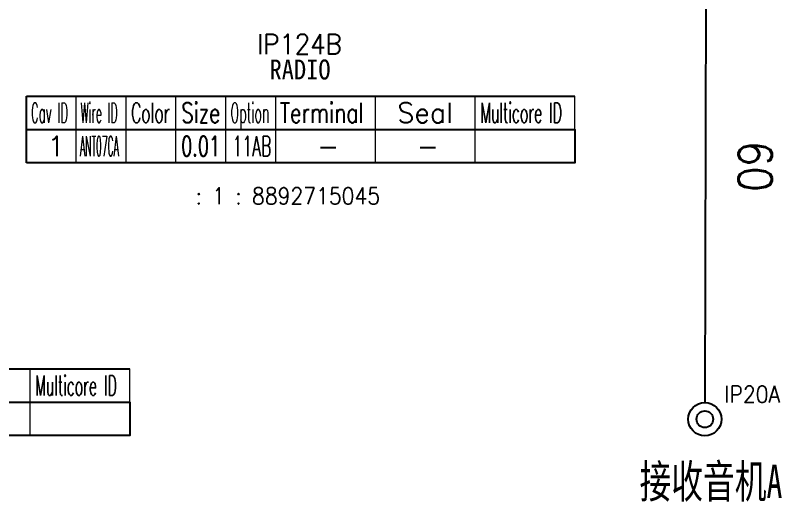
# Model space of a CAD drawing. Header units: inches. Extents: x 47316 to 59086, y 3141 to 11743.
# Drawn here: x 53622.3 to 53737.6, y 8455.2 to 8528.3 of the extents above; entities that cross this region are included whole.
import ezdxf

# ---------------------------------------------------------------- set-up
doc = ezdxf.new("R2010")
doc.units = ezdxf.units.IN
doc.header["$MEASUREMENT"] = 0
doc.styles.add('MtX_FangSong_GB2312', font='')
doc.styles.get("Standard").update_dxf_attribs({"font": ''})
doc.styles.get('MtX_FangSong_GB2312').set_extended_font_data('FangSong_GB2312')
doc.styles.get('Standard').set_extended_font_data('SimSun')
doc.linetypes.add('_VH_OTCON', pattern='A,0.0001,[7,VeSys.shx,S=0.1,R=0,X=0,Y=0],-0.4,[7,VeSys.shx,S=0.1,R=0,X=0,Y=0],-0.4,["X",Standard,S=1,R=0,X=-0.5,Y=-0.5],-0.0001,[7,VeSys.shx,S=0.1,R=0,X=0,Y=0],-0.4', length=1.2002)

msp = doc.modelspace()

# ---------------------------------------------------------------- linework, layer by layer
at = {"color": 0, "linetype": '_VH_OTCON', "lineweight": -2, "ltscale": 5}
msp.add_line((53726.16, 8541.93), (53726.01, 8470.12), dxfattribs=at)
at = {"color": 0, "linetype": 'Continuous', "lineweight": -2}
for p, q in [((53623.96, 8516.17), (53706.46, 8516.17)), ((53623.96, 8511.17), (53623.96, 8516.17)), ((53623.96, 8511.17), (53706.46, 8511.17)), ((53557.01, 8475.17), (53639.51, 8475.17)), ((53557.01, 8470.17), (53639.51, 8470.17))]:
    msp.add_line(p, q, dxfattribs=at)
at = {"color": 7, "linetype": 'Continuous', "lineweight": 15}
for p, q in [((53631.46, 8511.17), (53631.46, 8516.17)), ((53638.96, 8511.17), (53638.96, 8516.17)), ((53646.46, 8511.17), (53646.46, 8516.17)), ((53653.96, 8511.17), (53653.96, 8516.17)), ((53661.46, 8511.17), (53661.46, 8516.17)), ((53676.46, 8511.17), (53676.46, 8516.17)), ((53691.46, 8511.17), (53691.46, 8516.17)), ((53706.46, 8511.17), (53706.46, 8516.17)), ((53624.51, 8470.17), (53624.51, 8475.17)), ((53639.51, 8470.17), (53639.51, 8475.17))]:
    msp.add_line(p, q, dxfattribs=at)
at = {"color": 102, "linetype": 'Continuous', "lineweight": 15}
for p, q in [((53631.46, 8506.17), (53631.46, 8511.17)), ((53638.96, 8506.17), (53638.96, 8511.17)), ((53646.46, 8506.17), (53646.46, 8511.17)), ((53653.96, 8506.17), (53653.96, 8511.17)), ((53661.46, 8506.17), (53661.46, 8511.17)), ((53676.46, 8506.17), (53676.46, 8511.17)), ((53691.46, 8506.17), (53691.46, 8511.17)), ((53624.51, 8465.17), (53624.51, 8470.17))]:
    msp.add_line(p, q, dxfattribs=at)
at = {"color": 0, "linetype": 'Continuous', "lineweight": -2}
for points in [[(53623.96, 8506.17), (53623.96, 8511.17), (53706.46, 8511.17), (53706.46, 8506.17)], [(53557.01, 8465.17), (53557.01, 8470.17), (53639.51, 8470.17), (53639.51, 8465.17)]]:
    msp.add_lwpolyline(points, close=True, dxfattribs=at)
for radius in [2.5, 1.25]:
    msp.add_circle((53726, 8467.62), radius, dxfattribs=at)

# ---------------------------------------------------------------- texts
at = {"color": 0, "lineweight": -2, "style": 'MtX_FangSong_GB2312', "width": 0.7}
msp.add_text('接收音机A', height=5, rotation=360, dxfattribs=at).set_placement((53716.18, 8455.79))
at = {"color": 6, "linetype": 'Continuous', "lineweight": 20, "char_height": 3, "attachment_point": 1}
for s, insert, width in [('\\Fromans.shx;\\W0.9000000000;\\T1.0000000000;\\o\\lIP124B', (53658.66, 8525.49), 14.1429), ('\\f黑体|b0|i0|c1|p0;\\W0.9000000000;\\T1.0000000000;\\o\\lRADIO', (53660.53, 8521.67), 9.7079)]:
    msp.add_mtext(s, dxfattribs=dict(at, insert=insert, width=width))
at = {"color": 7, "linetype": 'Continuous', "lineweight": 15, "char_height": 3, "attachment_point": 1}
for s, insert, width in [('\\Fromans.shx;\\W0.4292452830;\\T1.0000000000;\\o\\lCav ID', (53624.65, 8515.17), 6.5), ('\\Fromans.shx;\\W0.4026548673;\\T1.0000000000;\\o\\lWire ID', (53632.08, 8515.17), 6.5), ('\\Fromans.shx;\\W0.5687500000;\\T1.0000000000;\\o\\lColor', (53639.71, 8515.17), 6.5), ('\\Fromans.shx;\\W0.7222222222;\\T1.0000000000;\\o\\lSize', (53647.27, 8515.17), 6.5), ('\\Fromans.shx;\\W0.4595959596;\\T1.0000000000;\\o\\lOption', (53654.66, 8515.17), 6.5), ('\\Fromans.shx;\\W0.7480916031;\\T1.0000000000;\\o\\lTerminal', (53662.07, 8515.17), 14), ('\\Fromans.shx;\\W1.0000000000;\\T1.0000000000;\\o\\lSeal', (53679.75, 8515.17), 9.2857), ('\\Fromans.shx;\\W0.5185185185;\\T1.0000000000;\\o\\lMulticore ID', (53692.26, 8515.17), 14), ('\\Fromans.shx;\\W1.0000000000;\\T1.0000000000;\\o\\l1', (53627.14, 8510.17), 2.8571), ('\\Fromans.shx;\\W0.5185185185;\\T1.0000000000;\\o\\lMulticore ID', (53625.31, 8474.17), 14)]:
    msp.add_mtext(s, dxfattribs=dict(at, insert=insert, width=width))
at = {"color": 21, "linetype": 'Continuous', "lineweight": 15, "attachment_point": 1}
for s, insert, char_height, width in [('\\Fromans.shx;\\W0.3370370370;\\T1.0000000000;\\o\\lANT07CA', (53632.01, 8510.17), 3, 6.5), ('\\Fromans.shx;\\W0.6500000000;\\T1.0000000000;\\o\\l0.01', (53647.24, 8510.17), 3, 6.5), ('\\Fromans.shx;\\W1.0000000000;\\T1.0000000000;\\o\\l-', (53667.68, 8510.17), 3, 3.7143), ('\\Fromans.shx;\\W0.9000000000;\\T1.0000000000;\\o\\lIP20A', (53728.93, 8472.62), 2.5, 9.3214)]:
    msp.add_mtext(s, dxfattribs=dict(at, insert=insert, char_height=char_height, width=width))
at = {"color": 140, "linetype": 'Continuous', "lineweight": 15, "char_height": 3, "attachment_point": 1}
for s, insert, width in [('\\Fromans.shx;\\W0.5759493671;\\T1.0000000000;\\o\\l11AB', (53654.96, 8510.17), 6.5), ('\\Fromans.shx;\\W1.0000000000;\\T1.0000000000;\\o\\l-', (53682.68, 8510.17), 3.7143)]:
    msp.add_mtext(s, dxfattribs=dict(at, insert=insert, width=width))
at = {"color": 7, "linetype": '_VH_OTCON', "lineweight": 18, "ltscale": 5, "insert": (53736.08, 8509.46), "char_height": 5, "width": 8.5714, "attachment_point": 1, "rotation": 270}
msp.add_mtext('\\Fromans.shx;\\W0.9000000000;\\T1.0000000000;\\o\\l60', dxfattribs=at)
at = {"color": 42, "linetype": 'Continuous', "lineweight": 15, "insert": (53647.86, 8502.42), "char_height": 2.5, "width": 34.7143, "attachment_point": 1}
msp.add_mtext('\\Fromans.shx;\\W0.9000000000;\\T1.0000000000;\\o\\l : 1 : 8892715045', dxfattribs=at)

doc.saveas('drawing.dxf')
